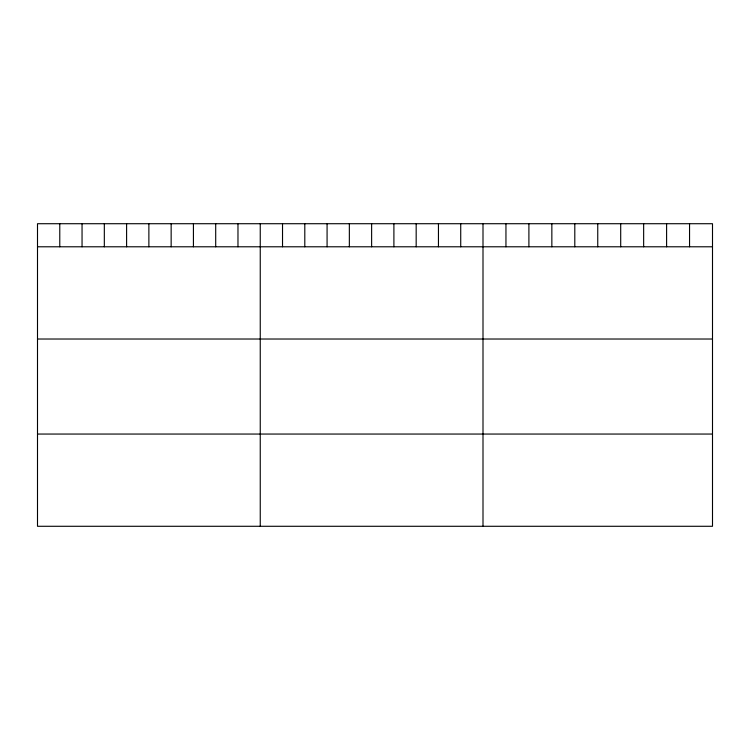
<?xml version="1.0" encoding="UTF-8"?>
<svg xmlns="http://www.w3.org/2000/svg" width="750" height="750" viewBox="0 0 750 750"><rect width="100%" height="100%" fill="white"/><g stroke="black" fill="none" stroke-linecap="round" stroke-linejoin="round"><path stroke-width="1.12" d="M712.5 246.788L712.5 526.284L37.5 526.284L37.5 223.716L712.5 223.716L712.5 246.788L37.5 246.788M37.5 339.019L712.5 339.019M37.5 434.053L712.5 434.053M689.55 223.716L689.55 246.788M666.6 223.716L666.6 246.788M643.65 223.716L643.65 246.788M620.7 223.716L620.7 246.788M597.75 223.716L597.75 246.788M574.8 223.716L574.8 246.788M551.85 223.716L551.85 246.788M528.9 223.716L528.9 246.788M505.95 223.716L505.95 246.788M483 223.716L483 526.284M460.725 223.716L460.725 246.788M438.45 223.716L438.45 246.788M416.175 223.716L416.175 246.788M393.9 223.716L393.9 246.788M371.625 223.716L371.625 246.788M349.35 223.716L349.35 246.788M327.075 223.716L327.075 246.788M304.8 223.716L304.8 246.788M282.525 223.716L282.525 246.788M260.25 223.716L260.25 526.284M237.975 223.716L237.975 246.788M215.7 223.716L215.7 246.788M193.425 223.716L193.425 246.788M171.15 223.716L171.15 246.788M148.875 223.716L148.875 246.788M126.6 223.716L126.6 246.788M104.325 223.716L104.325 246.788M82.05 223.716L82.05 246.788M59.775 223.716L59.775 246.788"/></g></svg>
